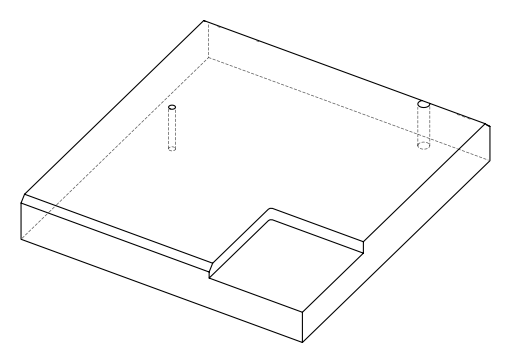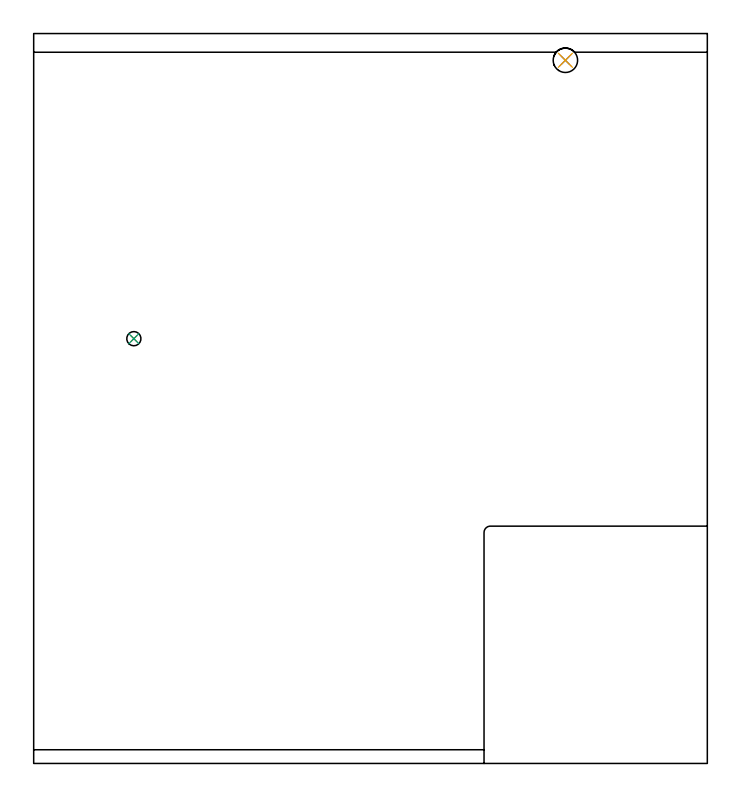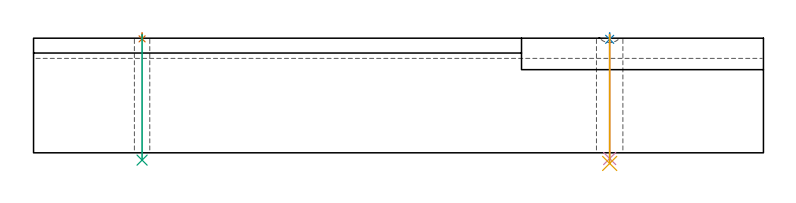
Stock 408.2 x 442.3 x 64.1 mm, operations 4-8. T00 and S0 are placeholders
(PLAN: 8 operations, 5 tool changes, 142.5 min)
(1 AREA_MILL | FG_CHAMFER_SURFACE | UGT0205_001 | 6.78 min | 9578 mm3)
(2 AREA_MILL_1 | FG_CHAMFER_SURFACE_1 | UGT0205_001 | 13.37 min | 26065 mm3)
(3 MILL_CORNER_NOTCH_RECTANGULAR | CORNER_NOTCH_RECTANGULAR | UGT0201_014 | Follow Part, ap 1.5, ae 75% | 121.43 min | 342188 mm3)
(4 SPOT_DRILL | STEP1HOLE | NXT0321_9005460120000 | 0.03 min | 10 mm3)
(5 SPOT_DRILL_1 | STEP1HOLE_1 | NXT0321_9005460120000 | 0.03 min | 3 mm3)
(6 DRILL_THROUGH_HOLE_INTO_CENTER | STEP1HOLE | UGT0301_202 | 0.28 min | 3687 mm3)
(7 DRILL_THROUGH_HOLE_INTO_CENTER_1 | STEP1HOLE_1 | NXT0301_065 | 0.28 min | 4411 mm3)
(8 DRILL_TO_ENLARGE_THROUGH_HOLE | STEP1HOLE_1 | UGT0301_279 | 0.29 min | 6564 mm3)
(TOOL UGT0205_001 | Chamfer Mill 20 x 3 x 45 deg. | D20 FL50 Z2)
(TOOL UGT0201_014 | End mill 6 mm | D6 FL24 Z4)
(TOOL NXT0321_9005460120000 | NC Spot Drill, 142deg, 12mm, Carbide, Uncoated | D12 PA142 FL30 Z2)
(TOOL UGT0301_202 | Twist Drill 8.6 mm | D8.6 PA118 FL80 Z2)
(TOOL NXT0301_065 | Carbide Drill 9.4mm [860.1-0940-075A1-MM 2214] | D9.4 PA140 FL98 Z2)
(TOOL UGT0301_279 | Twist Drill 14.8 mm | D14.8 PA118 FL114 Z2)
(OP 4 SPOT_DRILL)
G17 G21 G94 G90
T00 M6
G54
G17 G0 G90 X60.7 Y257.4 S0 M3
G43 Z74.1 H0
G94 G81 G98 Z63.73 F250. R67.1
G80
M5
M2
(OP 5 SPOT_DRILL_1)
G17 G21 G94 G90
T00 M6
G54
G17 G0 G90 X322.2 Y426.1 S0 M3
G43 Z74.1 H0
G94 G81 G98 Z63.463 F250. R67.1
G80
M5
M2
(OP 6 DRILL_THROUGH_HOLE_INTO_CENTER)
G17 G21 G94 G90
T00 M6
G54
G17 G0 G90 X60.7 Y257.4 S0 M3
G43 Z74.1 H0
G94 G73 G98 Z-4.084 F250. Q8.523 R66.1
G80
M5
M2
(OP 7 DRILL_THROUGH_HOLE_INTO_CENTER_1)
G17 G21 G94 G90
T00 M6
G54
G17 G0 G90 X322.2 Y426.1 S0 M3
G43 Z74.1 H1
G94 G73 G98 Z-3.211 F250. Q8.414 R66.1
G80
M5
M2
(OP 8 DRILL_TO_ENLARGE_THROUGH_HOLE)
G17 G21 G94 G90
T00 M6
G54
G17 G0 G90 X322.2 Y426.1 S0 M3
G43 Z74.1 H0
G94 G73 G98 Z-5.946 F250. Q14.009 R66.1
G80
M5
M2
